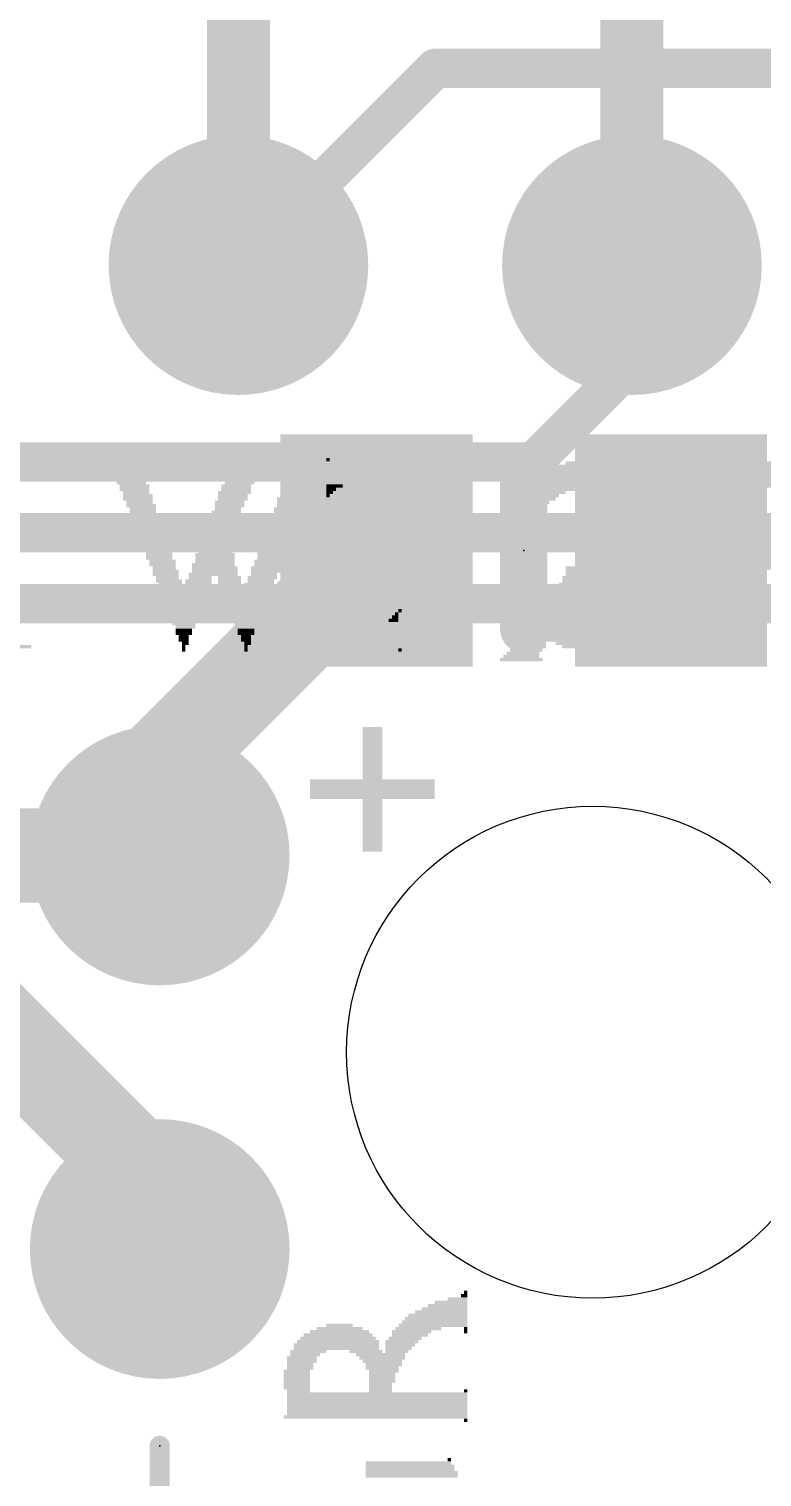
# Model space of a CAD drawing. Extents: x -8.6 to 58.7, y -9 to 29.5.
# Drawn here: x 32.94 to 37.67, y 11.23 to 20.57 of the extents above; entities that cross this region are included whole.
import ezdxf

# ---------------------------------------------------------------- set-up
doc = ezdxf.new("R2010")
doc.units = 0
for name, color, linetype in [('1', 12, 'CONTINUOUS'), ('16', 5, 'CONTINUOUS'), ('17', 110, 'CONTINUOUS'), ('20', 4, 'CONTINUOUS'), ('200', 132, 'CONTINUOUS'), ('201', 6, 'CONTINUOUS'), ('21', 40, 'CONTINUOUS'), ('23', 53, 'CONTINUOUS'), ('47', 253, 'CONTINUOUS')]:
    doc.layers.add(name, color=color, linetype=linetype)

# ---------------------------------------------------------------- blocks, each defined once
blk = doc.blocks.new('RECT')
blk.add_solid([(-0.5, -0.5), (0.5, -0.5), (-0.5, 0.5), (0.5, 0.5)])
blk = doc.blocks.new('ROUNDP')
at = {"const_width": 0.5}
blk.add_lwpolyline([(0, -0.25, 1), (0, 0.25, 1), (0, -0.25)], format="xyb", dxfattribs=at)

msp = doc.modelspace()

# ---------------------------------------------------------------- linework, layer by layer
at = {"layer": '1'}
for points, const_width in [([(34.29, 19.05), (35.56, 20.32)], 0.254), ([(35.56, 20.32), (45.593, 20.32)], 0.254), ([(35.1815, 17.2085), (33.782, 15.809)], 0.6096), ([(33.782, 15.809), (33.782, 15.24)], 0.6096), ([(32.385, 14.478), (33.782, 13.081)], 0.6096), ([(33.782, 13.081), (33.782, 12.7)], 0.6096)]:
    msp.add_lwpolyline(points, dxfattribs=dict(at, const_width=const_width))
for points, const_width in [([(35.56, 20.3835, 1), (35.56, 20.2565)], 0.127), ([(35.6049, 20.2751, 1), (35.5151, 20.3649)], 0.127), ([(34.2451, 19.0949, 1), (34.3349, 19.0051)], 0.127), ([(35.2893, 17.1007, 1), (35.0737, 17.3163)], 0.3048), ([(33.9344, 15.809, 1), (33.6296, 15.809)], 0.3048), ([(33.6742, 15.9168, 1), (33.8898, 15.7012)], 0.3048), ([(33.6296, 15.24, 1), (33.9344, 15.24)], 0.3048), ([(33.9344, 13.081, 1), (33.6296, 13.081)], 0.3048), ([(33.6742, 12.9732, 1), (33.8898, 13.1888)], 0.3048), ([(33.6296, 12.7, 1), (33.9344, 12.7)], 0.3048)]:
    msp.add_lwpolyline(points, format="xyb", dxfattribs=dict(at, const_width=const_width))
at = {"layer": '16'}
for points, const_width in [([(34.29, 19.05), (34.29, 21.59)], 0.4064), ([(36.83, 19.05), (36.83, 21.59)], 0.4064), ([(36.83, 18.415), (36.83, 19.05)], 0.254), ([(36.195, 17.78), (36.83, 18.415)], 0.254), ([(23.368, 17.78), (36.195, 17.78)], 0.254), ([(40.1828, 17.3228), (23.991, 17.3228)], 0.254), ([(24.4856, 16.8656), (41.5036, 16.8656)], 0.254), ([(33.782, 15.24), (30.48, 15.24)], 0.6096)]:
    msp.add_lwpolyline(points, dxfattribs=dict(at, const_width=const_width))
for points, const_width in [([(36.8935, 19.05, 1), (36.7665, 19.05)], 0.127), ([(34.1884, 19.05, 1), (34.3916, 19.05)], 0.2032), ([(36.7284, 19.05, 1), (36.9316, 19.05)], 0.2032), ([(36.8749, 18.3701, 1), (36.7851, 18.4599)], 0.127), ([(36.7665, 18.415, 1), (36.8935, 18.415)], 0.127), ([(36.1501, 17.8249, 1), (36.2399, 17.7351)], 0.127), ([(36.195, 17.7165, 1), (36.195, 17.8435)], 0.127), ([(33.782, 15.0876, 1), (33.782, 15.3924)], 0.3048)]:
    msp.add_lwpolyline(points, format="xyb", dxfattribs=dict(at, const_width=const_width))
at = {"layer": '20'}
msp.add_circle((36.576, 13.97), 1.5875, dxfattribs=at)
at = {"layer": '21', "const_width": 0.3048}
msp.add_lwpolyline([(36.1315, 17.7165), (36.1315, 16.7005)], dxfattribs=at)
at = {"layer": '21', "const_width": 0.1524}
for points in [[(36.2077, 17.7165, 1), (36.0553, 17.7165)], [(36.0553, 16.7005, 1), (36.2077, 16.7005)]]:
    msp.add_lwpolyline(points, format="xyb", dxfattribs=at)
at = {"layer": '23'}
for p in [(36.1315, 17.2085), (33.782, 11.43)]:
    msp.add_point(p, dxfattribs=at)
at = {"layer": '47', "const_width": 0.13}
msp.add_lwpolyline([(33.782, 11.43), (33.782, -5.76)], dxfattribs=at)
at = {"layer": '47', "const_width": 0.065}
msp.add_lwpolyline([(33.8145, 11.43, 1), (33.7495, 11.43)], format="xyb", dxfattribs=at)

# ---------------------------------------------------------------- block references
at = {"layer": '1', "xscale": 1.24, "yscale": 1.5}
for p in [(35.1815, 17.2085), (37.0815, 17.2085)]:
    msp.add_blockref('RECT', p, dxfattribs=at)
at = {"layer": '17', "xscale": 1.6764, "yscale": 1.6764, "rotation": 90}
for p in [(34.29, 19.05), (34.29, 19.05), (36.83, 19.05), (36.83, 19.05)]:
    msp.add_blockref('ROUNDP', p, dxfattribs=at)
at = {"layer": '17', "xscale": 1.6764, "yscale": 1.6764}
for p in [(33.782, 15.24), (33.782, 15.24), (33.782, 12.7), (33.782, 12.7)]:
    msp.add_blockref('ROUNDP', p, dxfattribs=at)
at = {"layer": '200', "yscale": 0.0212}
for p, xscale in [((35.1544, 16.0591), 0.127), ((35.1544, 16.0379), 0.127), ((35.1544, 16.0168), 0.127), ((35.1544, 15.9956), 0.127), ((35.1544, 15.9744), 0.127), ((35.1544, 15.9533), 0.127), ((35.1544, 15.9321), 0.127), ((35.1544, 15.911), 0.127), ((35.1544, 15.8898), 0.127), ((35.1544, 15.8687), 0.127), ((35.1544, 15.8475), 0.127), ((35.1544, 15.8263), 0.127), ((35.1544, 15.8052), 0.127), ((35.1544, 15.784), 0.127), ((35.1544, 15.7205), 0.804), ((35.1544, 15.6994), 0.804), ((35.1544, 15.7629), 0.127), ((35.1544, 15.7417), 0.127), ((35.1544, 15.6782), 0.804), ((35.1544, 15.6571), 0.804), ((35.1544, 15.6359), 0.804), ((35.1544, 15.6148), 0.804), ((35.1544, 15.5936), 0.127), ((35.1544, 15.5724), 0.127), ((35.1544, 15.5513), 0.127), ((35.1544, 15.5301), 0.127), ((35.1544, 15.509), 0.127), ((35.1544, 15.4878), 0.127), ((35.1544, 15.4666), 0.127), ((35.1544, 15.4455), 0.127), ((35.1544, 15.4243), 0.127), ((35.1544, 15.4032), 0.127), ((35.1544, 15.382), 0.127), ((35.1544, 15.3609), 0.127), ((35.1544, 15.3397), 0.127), ((35.1544, 15.3185), 0.127), ((35.1544, 15.2974), 0.127), ((35.1544, 15.2762), 0.127), ((35.7574, 12.4199), 0.0212), ((35.641, 12.3352), 0.2539), ((35.6621, 12.3564), 0.2116), ((35.7045, 12.3775), 0.127), ((35.7468, 12.3987), 0.0423), ((35.5669, 12.2506), 0.402), ((35.5775, 12.2718), 0.3808), ((35.5987, 12.2929), 0.3385), ((35.6198, 12.3141), 0.2962), ((34.9322, 12.1448), 0.4443), ((34.9428, 12.166), 0.3808), ((34.9428, 12.1871), 0.2962), ((34.9428, 12.2083), 0.1693), ((35.4082, 12.166), 0.2539), ((35.3977, 12.1448), 0.2327), ((35.4506, 12.1871), 0.2962), ((35.5458, 12.2083), 0.4443), ((35.5564, 12.2294), 0.4232), ((35.7574, 12.1871), 0.0212), ((35.7574, 12.166), 0.0212), ((34.9216, 12.0813), 0.5501), ((34.9216, 12.0602), 0.5501), ((34.9322, 12.1025), 0.529), ((34.9322, 12.1236), 0.4866), ((35.3236, 12.0602), 0.1693), ((35.3448, 12.1025), 0.2116), ((35.3342, 12.0813), 0.1904), ((35.3659, 12.1236), 0.2116), ((34.6994, 11.9967), 0.1904), ((34.6994, 11.9755), 0.1904), ((34.6889, 11.9544), 0.1693), ((34.7206, 12.0179), 0.1904), ((34.7418, 12.039), 0.2327), ((35.112, 12.039), 0.2116), ((35.2072, 12.0179), 0.3174), ((35.2178, 11.9967), 0.2962), ((35.2178, 11.9755), 0.2539), ((35.2284, 11.9544), 0.2327), ((35.313, 12.039), 0.1481), ((34.6677, 11.9121), 0.1693), ((34.6677, 11.8909), 0.1693), ((34.6677, 11.8697), 0.1693), ((34.6889, 11.9332), 0.1693), ((35.2178, 11.9332), 0.2116), ((35.2178, 11.8909), 0.1693), ((35.2178, 11.8697), 0.1693), ((35.2284, 11.9121), 0.1904), ((34.6677, 11.8486), 0.1693), ((34.6677, 11.8274), 0.1693), ((34.6677, 11.8063), 0.1693), ((34.6783, 11.7851), 0.1481), ((35.2178, 11.8486), 0.1693), ((35.2072, 11.8274), 0.1481), ((35.2072, 11.8063), 0.1481), ((35.2072, 11.7851), 0.1481), ((35.7574, 11.7851), 0.0212), ((35.1861, 11.764), 1.1637), ((35.1861, 11.7428), 1.1637), ((35.1861, 11.7216), 1.1637), ((35.1861, 11.7005), 1.1637), ((35.1861, 11.6793), 1.1637), ((35.1755, 11.6159), 1.1849), ((35.1861, 11.6582), 1.1637), ((35.1861, 11.637), 1.1637), ((35.7574, 11.5947), 0.0212), ((35.3871, 11.3196), 0.5501), ((35.3977, 11.2985), 0.5713), ((35.6516, 11.3408), 0.0212), ((35.4082, 11.2562), 0.5924), ((35.4082, 11.235), 0.5924), ((35.3977, 11.2773), 0.5713)]:
    msp.add_blockref('RECT', p, dxfattribs=dict(at, xscale=xscale))
at = {"layer": '201', "yscale": 0.0212, "rotation": 180}
for p, xscale in [((33.5666, 17.7729), 0.2539), ((33.5666, 17.7517), 0.2116), ((34.3283, 17.7729), 0.2539), ((34.3283, 17.7517), 0.2116), ((34.889, 17.7729), 0.5713), ((34.7303, 17.7517), 0.2116), ((34.8679, 17.794), 0.0212), ((35.0371, 17.7517), 0.3597), ((35.0371, 17.794), 0.1481), ((36.5711, 17.7517), 0.4655), ((36.5817, 17.7729), 0.3597), ((36.5711, 17.794), 0.2116), ((37.6396, 17.7517), 0.402), ((37.6502, 17.7729), 0.3808), ((37.6079, 17.794), 0.1693), ((33.5772, 17.7306), 0.1904), ((33.5772, 17.7094), 0.1904), ((33.5984, 17.6883), 0.1904), ((33.5984, 17.6671), 0.1904), ((34.3072, 17.6883), 0.2116), ((34.2966, 17.6671), 0.1904), ((34.3283, 17.7306), 0.2116), ((34.3178, 17.7094), 0.1904), ((34.7092, 17.6883), 0.2116), ((34.6986, 17.6671), 0.1904), ((34.7303, 17.7306), 0.2116), ((34.7198, 17.7094), 0.1904), ((35.0477, 17.7306), 0.3808), ((35.0583, 17.7094), 0.402), ((35.0689, 17.6883), 0.4232), ((35.0689, 17.6671), 0.4232), ((36.5711, 17.6671), 0.7194), ((36.5711, 17.6883), 0.6771), ((36.5711, 17.7094), 0.6347), ((36.5711, 17.7306), 0.5501), ((37.5973, 17.6883), 0.4866), ((37.5973, 17.6671), 0.4866), ((37.6079, 17.7094), 0.4655), ((37.6184, 17.7306), 0.4443), ((33.5984, 17.6459), 0.1904), ((33.6195, 17.6248), 0.1904), ((33.6195, 17.6036), 0.1904), ((33.6301, 17.5825), 0.1693), ((33.6407, 17.5613), 0.1904), ((34.2649, 17.5825), 0.2116), ((34.2543, 17.5613), 0.1904), ((34.2754, 17.6248), 0.1904), ((34.2754, 17.6036), 0.1904), ((34.2966, 17.6459), 0.1904), ((34.6669, 17.5825), 0.2116), ((34.6563, 17.5613), 0.1904), ((34.688, 17.6459), 0.2116), ((34.6775, 17.6248), 0.1904), ((34.6775, 17.6036), 0.1904), ((34.9102, 17.6248), 0.1058), ((34.889, 17.6036), 0.0635), ((34.8679, 17.5613), 0.0212), ((35.0795, 17.6459), 0.4443), ((34.8785, 17.5825), 0.0423), ((35.1958, 17.6248), 0.2116), ((35.2064, 17.6036), 0.1904), ((35.2276, 17.5825), 0.1904), ((35.2381, 17.5613), 0.1693), ((36.2326, 17.5613), 0.2539), ((36.2643, 17.5825), 0.2751), ((36.3066, 17.6036), 0.3174), ((36.5711, 17.6248), 0.8463), ((36.5817, 17.6459), 0.7829), ((36.8462, 17.6036), 0.3385), ((36.8779, 17.5825), 0.2751), ((36.9096, 17.5613), 0.2539), ((37.3963, 17.5825), 0.2116), ((37.3857, 17.5613), 0.1904), ((37.5761, 17.6248), 0.529), ((37.4174, 17.6036), 0.2116), ((37.5867, 17.6459), 0.5078), ((33.6407, 17.5401), 0.1904), ((33.6513, 17.519), 0.1693), ((33.6619, 17.4978), 0.1904), ((33.6724, 17.4767), 0.1693), ((34.2331, 17.519), 0.1904), ((34.2331, 17.4978), 0.1904), ((34.2226, 17.4767), 0.1693), ((34.2543, 17.5401), 0.1904), ((34.614, 17.4767), 0.1904), ((34.6457, 17.5401), 0.2116), ((34.6351, 17.519), 0.1904), ((34.6351, 17.4978), 0.1904), ((35.2381, 17.5401), 0.1693), ((35.2381, 17.519), 0.1693), ((35.2381, 17.4978), 0.1693), ((35.2381, 17.4767), 0.1693), ((36.1691, 17.4978), 0.2116), ((36.1585, 17.4767), 0.1904), ((36.2114, 17.5401), 0.2539), ((36.1903, 17.519), 0.2116), ((36.9414, 17.5401), 0.2327), ((36.952, 17.519), 0.2116), ((36.9731, 17.4978), 0.2116), ((36.9837, 17.4767), 0.1904), ((37.354, 17.4978), 0.1693), ((37.354, 17.4767), 0.1693), ((37.3751, 17.5401), 0.1693), ((37.3751, 17.519), 0.1693), ((33.6724, 17.4555), 0.1693), ((33.683, 17.4344), 0.1904), ((33.6936, 17.4132), 0.1693), ((33.6936, 17.392), 0.1693), ((34.1908, 17.4132), 0.1904), ((34.1908, 17.392), 0.1904), ((34.212, 17.4555), 0.1904), ((34.212, 17.4344), 0.1904), ((34.5928, 17.4132), 0.1904), ((34.5928, 17.392), 0.1904), ((34.614, 17.4555), 0.1904), ((34.614, 17.4344), 0.1904), ((35.1958, 17.392), 0.2116), ((35.2064, 17.4132), 0.1904), ((35.217, 17.4344), 0.1693), ((35.2276, 17.4555), 0.1904), ((36.1162, 17.4132), 0.1904), ((36.1162, 17.392), 0.1904), ((36.1374, 17.4555), 0.1904), ((36.1374, 17.4344), 0.1904), ((37.0154, 17.4344), 0.2116), ((37.0049, 17.4555), 0.1904), ((37.026, 17.4132), 0.1904), ((37.026, 17.392), 0.1904), ((37.354, 17.4555), 0.1693), ((37.354, 17.4344), 0.1693), ((37.354, 17.4132), 0.1693), ((37.354, 17.392), 0.1693), ((33.7148, 17.3709), 0.1693), ((33.7148, 17.3497), 0.1693), ((33.7253, 17.3286), 0.1904), ((33.7359, 17.3074), 0.1693), ((33.7359, 17.2862), 0.1693), ((34.1485, 17.2862), 0.1904), ((34.1591, 17.3074), 0.1693), ((34.1697, 17.3497), 0.1904), ((34.1697, 17.3286), 0.1904), ((34.1802, 17.3709), 0.1693), ((34.5505, 17.3074), 0.1904), ((34.5505, 17.2862), 0.1904), ((34.5717, 17.3709), 0.1904), ((34.5717, 17.3497), 0.1904), ((34.5717, 17.3286), 0.1904), ((35.0795, 17.2862), 0.2751), ((35.1006, 17.3074), 0.2751), ((35.1218, 17.3286), 0.2751), ((35.1535, 17.3497), 0.2539), ((35.1641, 17.3709), 0.2327), ((36.0845, 17.3286), 0.1693), ((36.0845, 17.3074), 0.1693), ((36.0845, 17.2862), 0.1693), ((36.0951, 17.3497), 0.1904), ((36.1056, 17.3709), 0.1693), ((37.0366, 17.3709), 0.1693), ((37.0577, 17.3497), 0.1693), ((37.0577, 17.3286), 0.1693), ((37.0577, 17.3074), 0.1693), ((37.0577, 17.2862), 0.1693), ((37.354, 17.3709), 0.1693), ((37.3751, 17.3497), 0.1693), ((37.3751, 17.3286), 0.1693), ((37.3857, 17.3074), 0.1904), ((37.3963, 17.2862), 0.2116), ((33.7571, 17.2651), 0.1693), ((33.7571, 17.2439), 0.1693), ((33.7571, 17.2228), 0.1693), ((33.7782, 17.2016), 0.1693), ((34.1379, 17.2228), 0.2116), ((34.1379, 17.2016), 0.2116), ((34.1379, 17.2651), 0.1693), ((34.1485, 17.2439), 0.1904), ((34.5082, 17.2016), 0.1904), ((34.5293, 17.2651), 0.1904), ((34.5293, 17.2439), 0.1904), ((34.5293, 17.2228), 0.1904), ((34.9737, 17.2016), 0.2751), ((35.0054, 17.2228), 0.2962), ((35.0266, 17.2439), 0.2962), ((35.0477, 17.2651), 0.2962), ((36.0633, 17.2651), 0.1693), ((36.0633, 17.2439), 0.1693), ((36.0633, 17.2228), 0.1693), ((36.0633, 17.2016), 0.1693), ((37.0789, 17.2651), 0.1693), ((37.0789, 17.2439), 0.1693), ((37.0789, 17.2228), 0.1693), ((37.0789, 17.2016), 0.1693), ((37.4174, 17.2651), 0.2116), ((37.4386, 17.2439), 0.2539), ((37.5867, 17.2228), 0.5078), ((37.5973, 17.2016), 0.4866), ((33.7782, 17.1805), 0.1693), ((33.7782, 17.1593), 0.1693), ((33.7994, 17.1381), 0.1693), ((33.7994, 17.117), 0.1693), ((33.81, 17.0958), 0.1481), ((34.1273, 17.117), 0.2751), ((34.1379, 17.0958), 0.2962), ((34.1379, 17.1805), 0.2539), ((34.1379, 17.1593), 0.2539), ((34.1379, 17.1381), 0.2539), ((34.4659, 17.0958), 0.1904), ((34.487, 17.1381), 0.1904), ((34.487, 17.117), 0.1904), ((34.4976, 17.1593), 0.1693), ((34.5082, 17.1805), 0.1904), ((34.8785, 17.0958), 0.2116), ((34.8996, 17.117), 0.2116), ((34.9102, 17.1381), 0.2327), ((34.9419, 17.1593), 0.2539), ((34.9631, 17.1805), 0.2539), ((36.0633, 17.1805), 0.1693), ((36.0633, 17.1593), 0.1693), ((36.0633, 17.1381), 0.1693), ((36.0633, 17.117), 0.1693), ((36.0633, 17.0958), 0.1693), ((36.5394, 17.0958), 0.2751), ((37.0789, 17.1805), 0.1693), ((37.0789, 17.1593), 0.1693), ((37.0789, 17.1381), 0.1693), ((37.0789, 17.117), 0.1693), ((37.0789, 17.0958), 0.1693), ((37.5973, 17.0958), 0.4866), ((37.6079, 17.1805), 0.4655), ((37.6079, 17.117), 0.4655), ((37.629, 17.1593), 0.4232), ((37.6396, 17.1381), 0.402), ((33.8205, 17.0747), 0.1693), ((33.8205, 17.0535), 0.1693), ((33.8311, 17.0324), 0.1481), ((33.8417, 17.0112), 0.1693), ((34.0321, 17.0112), 0.1693), ((34.1273, 17.0535), 0.3174), ((34.0427, 17.0324), 0.1481), ((34.1379, 17.0747), 0.2962), ((34.2331, 17.0324), 0.1481), ((34.2331, 17.0112), 0.1481), ((34.4341, 17.0112), 0.1693), ((34.4447, 17.0324), 0.1904), ((34.4553, 17.0535), 0.1693), ((34.4659, 17.0747), 0.1904), ((34.8467, 17.0112), 0.1904), ((34.8573, 17.0324), 0.1693), ((34.8679, 17.0747), 0.1904), ((34.8679, 17.0535), 0.1904), ((36.0739, 17.0747), 0.1904), ((36.0845, 17.0535), 0.1693), ((36.0845, 17.0324), 0.1693), ((36.0845, 17.0112), 0.1693), ((36.4865, 17.0112), 0.2116), ((36.4971, 17.0324), 0.2327), ((36.5288, 17.0747), 0.2539), ((36.5182, 17.0535), 0.2327), ((37.0577, 17.0747), 0.1693), ((37.0577, 17.0535), 0.1693), ((37.0577, 17.0324), 0.1693), ((37.0577, 17.0112), 0.1693), ((37.3751, 17.0112), 0.2539), ((37.3963, 17.0324), 0.2539), ((37.428, 17.0535), 0.2751), ((37.4703, 17.0747), 0.3174), ((33.8523, 16.99), 0.1481), ((33.8523, 16.9689), 0.1481), ((33.9369, 16.9477), 0.3174), ((33.9369, 16.9266), 0.2751), ((33.9369, 16.9054), 0.2751), ((34.0321, 16.99), 0.1693), ((34.0215, 16.9689), 0.1481), ((34.2331, 16.99), 0.1481), ((34.3389, 16.9477), 0.3174), ((34.3495, 16.9689), 0.3385), ((34.3495, 16.9266), 0.2962), ((34.3389, 16.9054), 0.2751), ((34.4236, 16.99), 0.1904), ((34.8361, 16.99), 0.1693), ((34.8361, 16.9689), 0.1693), ((34.8361, 16.9477), 0.1693), ((34.8361, 16.9266), 0.1693), ((34.8361, 16.9054), 0.1693), ((36.1056, 16.99), 0.1693), ((36.1056, 16.9689), 0.1693), ((36.1162, 16.9477), 0.1904), ((36.1268, 16.9266), 0.2116), ((36.1374, 16.9054), 0.1904), ((36.4018, 16.9054), 0.2116), ((36.423, 16.9266), 0.2116), ((36.4336, 16.9477), 0.2327), ((36.4442, 16.9689), 0.2116), ((36.4653, 16.99), 0.2116), ((37.0154, 16.9266), 0.2116), ((37.0049, 16.9054), 0.1904), ((37.026, 16.9477), 0.1904), ((37.0366, 16.99), 0.1693), ((37.0366, 16.9689), 0.1693), ((37.2799, 16.9054), 0.1904), ((37.3116, 16.9477), 0.2116), ((37.3011, 16.9266), 0.1904), ((37.3328, 16.9689), 0.2116), ((37.3434, 16.99), 0.2327), ((33.9475, 16.8842), 0.2539), ((33.9369, 16.8631), 0.2327), ((33.9369, 16.8419), 0.2327), ((33.9475, 16.8208), 0.2116), ((34.3389, 16.8842), 0.2751), ((34.3495, 16.8631), 0.2539), ((34.3389, 16.8419), 0.2327), ((34.3495, 16.8208), 0.2116), ((34.8361, 16.8842), 0.1693), ((34.8361, 16.8631), 0.1693), ((34.8573, 16.8419), 0.1693), ((34.8573, 16.8208), 0.1693), ((35.3334, 16.8208), 0.0212), ((36.1585, 16.8842), 0.1904), ((36.2643, 16.8631), 0.402), ((36.2643, 16.8208), 0.3597), ((36.2749, 16.8419), 0.3808), ((36.3807, 16.8842), 0.2116), ((36.9414, 16.8208), 0.2327), ((36.952, 16.8419), 0.2116), ((36.9731, 16.8631), 0.2116), ((36.9943, 16.8842), 0.2116), ((37.2376, 16.8208), 0.1904), ((37.2482, 16.8419), 0.1693), ((37.2588, 16.8631), 0.1904), ((37.2693, 16.8842), 0.1693), ((33.9369, 16.7996), 0.1904), ((33.9475, 16.7785), 0.1693), ((33.9369, 16.7573), 0.1481), ((33.9369, 16.7361), 0.1481), ((34.3389, 16.7996), 0.1904), ((34.3389, 16.7785), 0.1904), ((34.3495, 16.7573), 0.1693), ((34.3389, 16.7361), 0.1481), ((34.8679, 16.7996), 0.1904), ((34.889, 16.7785), 0.1904), ((34.8996, 16.7573), 0.2116), ((34.9208, 16.7361), 0.2539), ((35.2593, 16.7361), 0.127), ((35.291, 16.7573), 0.0635), ((35.3016, 16.7785), 0.0423), ((35.3122, 16.7996), 0.0212), ((36.2643, 16.7996), 0.3174), ((36.2643, 16.7785), 0.2751), ((36.3066, 16.7573), 0.3174), ((36.5711, 16.7361), 0.8463), ((36.8462, 16.7573), 0.3385), ((36.8779, 16.7785), 0.2751), ((36.9096, 16.7996), 0.2539), ((37.2164, 16.7573), 0.1904), ((37.2059, 16.7361), 0.1693), ((37.227, 16.7996), 0.1693), ((37.227, 16.7785), 0.1693), ((33.9475, 16.715), 0.127), ((33.9369, 16.6938), 0.1058), ((33.9369, 16.6727), 0.1058), ((33.9369, 16.6515), 0.0635), ((33.9369, 16.6303), 0.0635), ((34.3495, 16.715), 0.127), ((34.3389, 16.6938), 0.1058), ((34.3389, 16.6727), 0.1058), ((34.3389, 16.6515), 0.0635), ((34.3389, 16.6303), 0.0635), ((35.0689, 16.715), 0.5078), ((35.0795, 16.6938), 0.4866), ((35.0795, 16.6727), 0.4866), ((35.1006, 16.6515), 0.4443), ((35.1112, 16.6303), 0.4232), ((36.4653, 16.6303), 0.7617), ((36.5076, 16.6727), 0.804), ((36.4971, 16.6515), 0.7829), ((36.5288, 16.6938), 0.804), ((36.5605, 16.715), 0.8252), ((37.1953, 16.6727), 0.1904), ((37.1953, 16.6515), 0.1904), ((37.1953, 16.6303), 0.1904), ((37.2059, 16.715), 0.1693), ((37.2059, 16.6938), 0.1693), ((32.8578, 16.588), 0.1904), ((33.9475, 16.6092), 0.0423), ((33.9369, 16.588), 0.0212), ((33.9369, 16.5669), 0.0212), ((34.3389, 16.588), 0.0212), ((34.3389, 16.5669), 0.0212), ((34.3495, 16.6092), 0.0423), ((35.1218, 16.6092), 0.402), ((35.1429, 16.588), 0.3597), ((35.1006, 16.5669), 0.1481), ((35.3334, 16.5669), 0.0212), ((36.1268, 16.5457), 0.2116), ((36.1585, 16.588), 0.2327), ((36.1479, 16.5669), 0.2116), ((36.1691, 16.6092), 0.2116), ((36.5711, 16.6092), 0.4655), ((36.5711, 16.588), 0.3808), ((36.5711, 16.5669), 0.2116), ((37.2059, 16.588), 0.2539), ((37.1953, 16.6092), 0.1904), ((36.1162, 16.5034), 0.2751), ((36.1162, 16.5246), 0.2327)]:
    msp.add_blockref('RECT', p, dxfattribs=dict(at, xscale=xscale))

doc.saveas('drawing.dxf')
